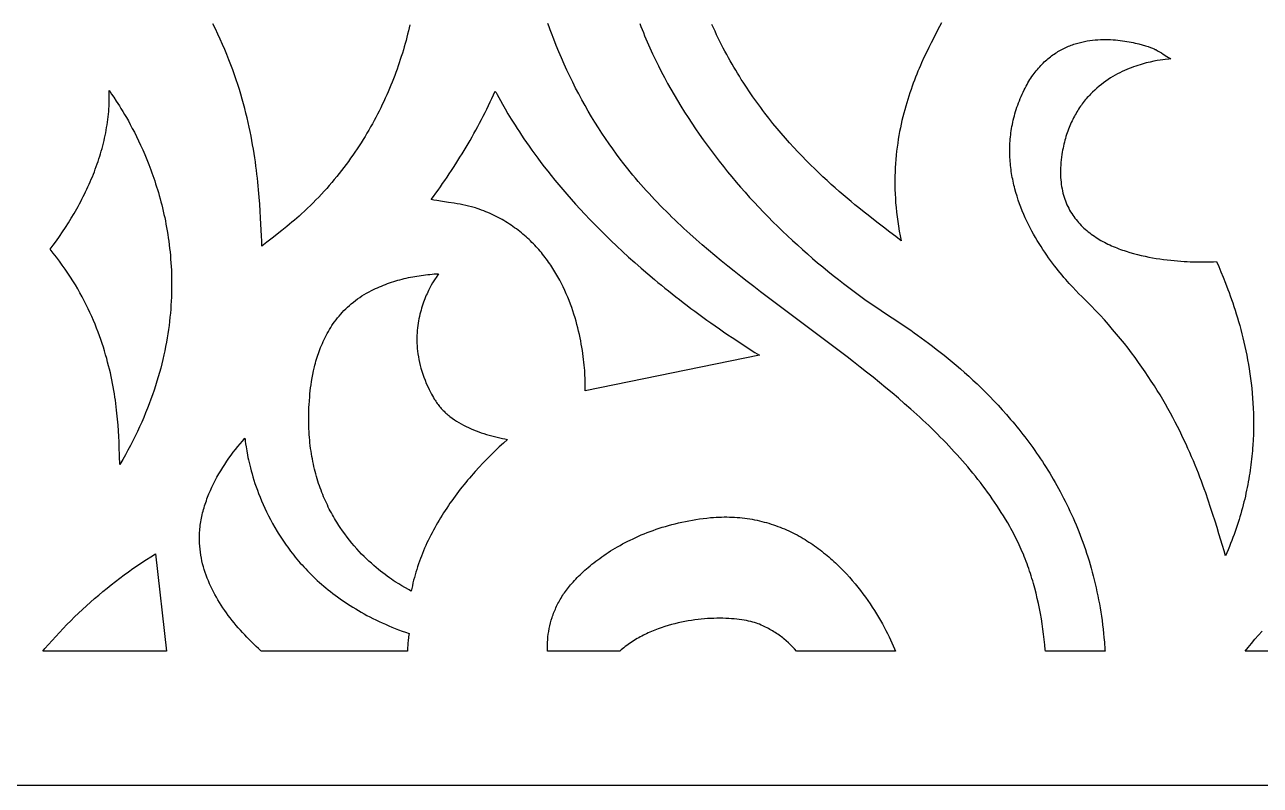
# Model space of a CAD drawing. Extents: x 1226 to 2426, y 1346 to 1566.
# Drawn here: x 1532.8 to 1717.4, y 1345.5 to 1459.1 of the extents above; entities that cross this region are included whole.
import ezdxf

# ---------------------------------------------------------------- set-up
doc = ezdxf.new("R2010")
doc.units = 0
doc.header["$MEASUREMENT"] = 0
doc.layers.add('LAYER_1', color=18, linetype='CONTINUOUS')

msp = doc.modelspace()

# ---------------------------------------------------------------- linework, layer by layer
at = {"layer": 'LAYER_1'}
for points in [[(1226.2, 1345.54), (2426.2, 1345.54), (2426.2, 1565.54), (1226.2, 1565.54)], [(1694.65, 1456.9), (1695.02, 1456.89), (1695.39, 1456.87), (1695.76, 1456.84), (1696.11, 1456.8), (1696.46, 1456.77), (1696.81, 1456.72), (1697.15, 1456.67), (1697.47, 1456.62), (1697.79, 1456.56), (1698.11, 1456.5), (1698.41, 1456.44), (1698.7, 1456.37), (1698.98, 1456.3), (1699.25, 1456.23), (1699.76, 1456.09), (1700.22, 1455.96), (1700.63, 1455.83), (1700.99, 1455.7), (1701.28, 1455.59), (1701.51, 1455.5), (1701.67, 1455.43), (1701.77, 1455.39), (1702.05, 1455.23), (1702.34, 1455.06), (1702.62, 1454.89), (1702.89, 1454.71), (1703.44, 1454.35), (1704, 1454), (1703.72, 1453.97), (1703.18, 1453.92), (1702.83, 1453.87), (1702.42, 1453.82), (1701.96, 1453.74), (1701.46, 1453.65), (1700.92, 1453.53), (1700.64, 1453.46), (1700.35, 1453.39), (1700.05, 1453.31), (1699.74, 1453.23), (1699.43, 1453.13), (1699.11, 1453.03), (1698.79, 1452.92), (1698.46, 1452.81), (1698.12, 1452.68), (1697.79, 1452.55), (1697.45, 1452.41), (1697.1, 1452.26), (1696.76, 1452.1), (1696.41, 1451.93), (1696.06, 1451.75), (1695.72, 1451.56), (1695.37, 1451.36), (1695.02, 1451.15), (1694.67, 1450.93), (1694.33, 1450.7), (1693.99, 1450.45), (1693.65, 1450.2), (1693.31, 1449.93), (1692.98, 1449.65), (1692.65, 1449.35), (1692.33, 1449.05), (1692.01, 1448.73), (1691.85, 1448.56), (1691.7, 1448.39), (1691.54, 1448.22), (1691.39, 1448.05), (1691.24, 1447.87), (1691.09, 1447.68), (1690.95, 1447.5), (1690.8, 1447.31), (1690.66, 1447.11), (1690.52, 1446.92), (1690.39, 1446.72), (1690.25, 1446.51), (1690.12, 1446.3), (1689.99, 1446.09), (1689.86, 1445.87), (1689.73, 1445.65), (1689.61, 1445.43), (1689.49, 1445.2), (1689.37, 1444.97), (1689.26, 1444.73), (1689.15, 1444.49), (1689.04, 1444.25), (1688.93, 1444), (1688.83, 1443.74), (1688.73, 1443.49), (1688.63, 1443.23), (1688.54, 1442.96), (1688.45, 1442.69), (1688.36, 1442.41), (1688.28, 1442.13), (1688.2, 1441.85), (1688.13, 1441.56), (1688.05, 1441.27), (1687.99, 1440.97), (1687.92, 1440.67), (1687.86, 1440.36), (1687.81, 1440.05), (1687.75, 1439.74), (1687.69, 1439.33), (1687.64, 1438.92), (1687.6, 1438.53), (1687.57, 1438.14), (1687.55, 1437.75), (1687.54, 1437.38), (1687.54, 1437.01), (1687.54, 1436.64), (1687.56, 1436.29), (1687.58, 1435.94), (1687.62, 1435.59), (1687.66, 1435.26), (1687.71, 1434.93), (1687.77, 1434.6), (1687.83, 1434.28), (1687.91, 1433.97), (1687.99, 1433.67), (1688.08, 1433.37), (1688.18, 1433.07), (1688.28, 1432.79), (1688.39, 1432.5), (1688.51, 1432.23), (1688.64, 1431.96), (1688.77, 1431.69), (1688.91, 1431.43), (1689.06, 1431.18), (1689.21, 1430.93), (1689.37, 1430.69), (1689.53, 1430.45), (1689.7, 1430.22), (1689.87, 1430), (1690.06, 1429.78), (1690.24, 1429.56), (1690.43, 1429.35), (1690.63, 1429.14), (1690.83, 1428.94), (1691.04, 1428.75), (1691.25, 1428.56), (1691.47, 1428.37), (1691.69, 1428.19), (1691.91, 1428.01), (1692.14, 1427.84), (1692.37, 1427.67), (1692.61, 1427.51), (1692.85, 1427.35), (1693.1, 1427.2), (1693.34, 1427.05), (1693.59, 1426.9), (1693.85, 1426.76), (1694.1, 1426.62), (1694.36, 1426.49), (1694.62, 1426.36), (1694.89, 1426.23), (1695.15, 1426.11), (1695.42, 1425.99), (1695.69, 1425.88), (1695.96, 1425.77), (1696.24, 1425.66), (1696.51, 1425.56), (1696.79, 1425.46), (1697.07, 1425.37), (1697.35, 1425.27), (1697.91, 1425.1), (1698.47, 1424.94), (1699.04, 1424.79), (1699.61, 1424.65), (1700.17, 1424.53), (1700.74, 1424.41), (1701.3, 1424.31), (1701.85, 1424.21), (1702.4, 1424.13), (1702.95, 1424.05), (1703.48, 1423.99), (1704.01, 1423.93), (1704.52, 1423.88), (1705.03, 1423.83), (1705.52, 1423.8), (1706, 1423.76), (1706.46, 1423.74), (1706.91, 1423.72), (1707.34, 1423.7), (1707.75, 1423.69), (1708.14, 1423.69), (1708.86, 1423.68), (1709.48, 1423.69), (1710, 1423.7), (1710.41, 1423.71), (1710.86, 1423.73), (1711.17, 1423.01), (1711.5, 1422.23), (1711.84, 1421.4), (1712.19, 1420.52), (1712.54, 1419.58), (1712.72, 1419.1), (1712.9, 1418.6), (1713.09, 1418.09), (1713.27, 1417.56), (1713.44, 1417.03), (1713.62, 1416.48), (1713.8, 1415.92), (1713.97, 1415.36), (1714.14, 1414.77), (1714.31, 1414.18), (1714.47, 1413.58), (1714.63, 1412.97), (1714.79, 1412.34), (1714.94, 1411.71), (1715.09, 1411.06), (1715.23, 1410.41), (1715.36, 1409.75), (1715.49, 1409.07), (1715.61, 1408.39), (1715.73, 1407.7), (1715.83, 1406.99), (1715.93, 1406.28), (1716.02, 1405.56), (1716.1, 1404.84), (1716.17, 1404.1), (1716.23, 1403.35), (1716.28, 1402.6), (1716.32, 1401.84), (1716.35, 1401.07), (1716.37, 1400.29), (1716.37, 1399.51), (1716.37, 1398.72), (1716.35, 1397.92), (1716.31, 1397.11), (1716.27, 1396.3), (1716.24, 1395.89), (1716.21, 1395.48), (1716.17, 1395.07), (1716.13, 1394.66), (1716.09, 1394.24), (1716.04, 1393.83), (1715.99, 1393.41), (1715.93, 1392.99), (1715.87, 1392.57), (1715.81, 1392.14), (1715.74, 1391.72), (1715.67, 1391.29), (1715.6, 1390.87), (1715.52, 1390.44), (1715.43, 1390.01), (1715.35, 1389.58), (1715.25, 1389.15), (1715.16, 1388.71), (1715.06, 1388.28), (1714.95, 1387.84), (1714.84, 1387.41), (1714.72, 1386.97), (1714.6, 1386.53), (1714.48, 1386.09), (1714.35, 1385.64), (1714.21, 1385.2), (1714.08, 1384.76), (1713.93, 1384.31), (1713.78, 1383.87), (1713.63, 1383.42), (1713.47, 1382.97), (1713.3, 1382.52), (1713.13, 1382.07), (1712.96, 1381.62), (1712.78, 1381.17), (1712.59, 1380.71), (1712.4, 1380.26), (1712.2, 1379.81), (1711.97, 1380.56), (1711.73, 1381.36), (1711.21, 1383.09), (1710.93, 1384.02), (1710.63, 1384.99), (1710.31, 1385.99), (1709.97, 1387.04), (1709.61, 1388.11), (1709.23, 1389.23), (1709.02, 1389.79), (1708.81, 1390.37), (1708.6, 1390.95), (1708.37, 1391.54), (1708.14, 1392.14), (1707.9, 1392.74), (1707.65, 1393.35), (1707.4, 1393.97), (1707.13, 1394.59), (1706.86, 1395.22), (1706.58, 1395.85), (1706.29, 1396.49), (1705.99, 1397.14), (1705.68, 1397.79), (1705.36, 1398.44), (1705.03, 1399.1), (1704.68, 1399.76), (1704.33, 1400.43), (1703.97, 1401.1), (1703.6, 1401.78), (1703.21, 1402.46), (1702.82, 1403.14), (1702.41, 1403.82), (1701.99, 1404.51), (1701.56, 1405.2), (1701.11, 1405.9), (1700.65, 1406.59), (1700.18, 1407.29), (1699.7, 1407.99), (1699.2, 1408.69), (1698.69, 1409.39), (1698.17, 1410.09), (1697.63, 1410.8), (1697.08, 1411.5), (1696.51, 1412.2), (1695.93, 1412.91), (1695.33, 1413.61), (1694.72, 1414.32), (1694.09, 1415.02), (1693.45, 1415.73), (1692.79, 1416.43), (1692.11, 1417.13), (1691.42, 1417.83), (1690.71, 1418.53), (1690.3, 1418.94), (1689.85, 1419.4), (1689.37, 1419.9), (1688.86, 1420.46), (1688.59, 1420.75), (1688.32, 1421.06), (1688.05, 1421.37), (1687.77, 1421.7), (1687.49, 1422.04), (1687.21, 1422.39), (1686.93, 1422.75), (1686.64, 1423.12), (1686.35, 1423.5), (1686.06, 1423.89), (1685.77, 1424.29), (1685.48, 1424.7), (1685.2, 1425.12), (1684.91, 1425.54), (1684.63, 1425.98), (1684.35, 1426.42), (1684.07, 1426.88), (1683.8, 1427.34), (1683.53, 1427.81), (1683.27, 1428.29), (1683.01, 1428.77), (1682.76, 1429.27), (1682.52, 1429.77), (1682.28, 1430.28), (1682.05, 1430.79), (1681.83, 1431.32), (1681.62, 1431.85), (1681.42, 1432.38), (1681.23, 1432.93), (1681.05, 1433.48), (1680.88, 1434.03), (1680.73, 1434.59), (1680.66, 1434.88), (1680.59, 1435.16), (1680.52, 1435.45), (1680.46, 1435.73), (1680.4, 1436.02), (1680.34, 1436.31), (1680.29, 1436.6), (1680.24, 1436.89), (1680.19, 1437.19), (1680.15, 1437.48), (1680.12, 1437.78), (1680.08, 1438.07), (1680.05, 1438.37), (1680.03, 1438.67), (1680.01, 1438.97), (1679.99, 1439.27), (1679.98, 1439.58), (1679.97, 1439.88), (1679.96, 1440.18), (1679.96, 1440.49), (1679.97, 1440.8), (1679.98, 1441.1), (1679.99, 1441.41), (1680.01, 1441.72), (1680.04, 1442.03), (1680.07, 1442.34), (1680.1, 1442.66), (1680.14, 1442.97), (1680.19, 1443.28), (1680.24, 1443.6), (1680.29, 1443.91), (1680.35, 1444.23), (1680.42, 1444.55), (1680.49, 1444.86), (1680.57, 1445.18), (1680.65, 1445.5), (1680.74, 1445.82), (1680.84, 1446.14), (1680.94, 1446.46), (1681.04, 1446.78), (1681.15, 1447.1), (1681.27, 1447.43), (1681.4, 1447.75), (1681.53, 1448.07), (1681.67, 1448.39), (1681.81, 1448.72), (1681.96, 1449.04), (1682.12, 1449.37), (1682.25, 1449.64), (1682.39, 1449.91), (1682.54, 1450.17), (1682.68, 1450.42), (1682.83, 1450.67), (1682.98, 1450.91), (1683.13, 1451.14), (1683.28, 1451.37), (1683.44, 1451.6), (1683.6, 1451.82), (1683.76, 1452.03), (1683.93, 1452.24), (1684.09, 1452.44), (1684.26, 1452.64), (1684.43, 1452.83), (1684.6, 1453.01), (1684.77, 1453.19), (1684.95, 1453.37), (1685.12, 1453.54), (1685.3, 1453.7), (1685.48, 1453.86), (1685.66, 1454.02), (1685.84, 1454.17), (1686.03, 1454.31), (1686.21, 1454.45), (1686.4, 1454.59), (1686.59, 1454.72), (1686.78, 1454.85), (1686.97, 1454.97), (1687.16, 1455.09), (1687.35, 1455.2), (1687.54, 1455.31), (1687.74, 1455.41), (1687.93, 1455.51), (1688.13, 1455.61), (1688.32, 1455.7), (1688.52, 1455.79), (1688.72, 1455.88), (1688.92, 1455.96), (1689.12, 1456.03), (1689.32, 1456.11), (1689.52, 1456.18), (1689.72, 1456.24), (1689.92, 1456.3), (1690.32, 1456.42), (1690.72, 1456.52), (1691.12, 1456.61), (1691.52, 1456.68), (1691.92, 1456.75), (1692.32, 1456.8), (1692.71, 1456.84), (1693.11, 1456.87), (1693.5, 1456.89), (1693.88, 1456.9), (1694.27, 1456.91)], [(1545.56, 1449.09), (1545.79, 1448.75), (1546.11, 1448.29), (1546.49, 1447.7), (1546.95, 1446.99), (1547.19, 1446.6), (1547.45, 1446.17), (1547.72, 1445.72), (1548, 1445.24), (1548.29, 1444.73), (1548.58, 1444.19), (1548.88, 1443.63), (1549.19, 1443.04), (1549.5, 1442.43), (1549.81, 1441.79), (1550.12, 1441.12), (1550.43, 1440.43), (1550.75, 1439.71), (1551.05, 1438.97), (1551.36, 1438.21), (1551.66, 1437.42), (1551.8, 1437.01), (1551.95, 1436.61), (1552.09, 1436.19), (1552.23, 1435.77), (1552.37, 1435.35), (1552.51, 1434.91), (1552.64, 1434.48), (1552.78, 1434.04), (1552.91, 1433.59), (1553.03, 1433.13), (1553.15, 1432.68), (1553.27, 1432.21), (1553.39, 1431.74), (1553.5, 1431.27), (1553.61, 1430.79), (1553.72, 1430.3), (1553.82, 1429.81), (1553.91, 1429.32), (1554.01, 1428.82), (1554.09, 1428.31), (1554.18, 1427.8), (1554.25, 1427.29), (1554.33, 1426.77), (1554.4, 1426.24), (1554.46, 1425.71), (1554.52, 1425.18), (1554.57, 1424.64), (1554.61, 1424.1), (1554.65, 1423.55), (1554.69, 1423), (1554.72, 1422.44), (1554.74, 1421.88), (1554.75, 1421.31), (1554.76, 1420.74), (1554.76, 1420.17), (1554.76, 1419.59), (1554.74, 1419.01), (1554.72, 1418.42), (1554.7, 1417.83), (1554.66, 1417.23), (1554.62, 1416.63), (1554.57, 1416.03), (1554.51, 1415.42), (1554.44, 1414.81), (1554.37, 1414.2), (1554.28, 1413.58), (1554.19, 1412.95), (1554.09, 1412.33), (1553.98, 1411.7), (1553.86, 1411.06), (1553.73, 1410.43), (1553.59, 1409.79), (1553.44, 1409.14), (1553.29, 1408.49), (1553.12, 1407.84), (1552.94, 1407.19), (1552.75, 1406.53), (1552.56, 1405.87), (1552.35, 1405.2), (1552.13, 1404.53), (1551.9, 1403.86), (1551.66, 1403.19), (1551.4, 1402.51), (1551.14, 1401.83), (1550.87, 1401.15), (1550.58, 1400.46), (1550.28, 1399.77), (1549.97, 1399.08), (1549.65, 1398.38), (1549.31, 1397.69), (1548.97, 1396.99), (1548.61, 1396.28), (1548.23, 1395.58), (1547.85, 1394.87), (1547.45, 1394.16), (1547.04, 1393.44), (1546.99, 1394.69), (1546.94, 1396.09), (1546.91, 1396.84), (1546.86, 1397.63), (1546.81, 1398.45), (1546.75, 1399.31), (1546.68, 1400.19), (1546.58, 1401.11), (1546.53, 1401.57), (1546.48, 1402.05), (1546.41, 1402.53), (1546.35, 1403.02), (1546.28, 1403.51), (1546.2, 1404.01), (1546.11, 1404.51), (1546.02, 1405.02), (1545.93, 1405.54), (1545.83, 1406.06), (1545.72, 1406.58), (1545.6, 1407.11), (1545.48, 1407.65), (1545.34, 1408.19), (1545.2, 1408.73), (1545.06, 1409.28), (1544.9, 1409.83), (1544.74, 1410.39), (1544.56, 1410.95), (1544.38, 1411.51), (1544.19, 1412.08), (1543.99, 1412.65), (1543.77, 1413.22), (1543.55, 1413.8), (1543.32, 1414.37), (1543.08, 1414.95), (1542.82, 1415.53), (1542.56, 1416.12), (1542.28, 1416.7), (1542, 1417.29), (1541.7, 1417.88), (1541.38, 1418.47), (1541.06, 1419.06), (1540.72, 1419.65), (1540.37, 1420.24), (1540.01, 1420.84), (1539.63, 1421.43), (1539.24, 1422.02), (1538.84, 1422.61), (1538.42, 1423.21), (1537.99, 1423.8), (1537.54, 1424.39), (1537.08, 1424.98), (1536.6, 1425.57), (1537.08, 1426.21), (1537.55, 1426.85), (1538.01, 1427.5), (1538.46, 1428.17), (1538.91, 1428.84), (1539.34, 1429.53), (1539.77, 1430.22), (1540.18, 1430.92), (1540.39, 1431.27), (1540.59, 1431.63), (1540.79, 1431.98), (1540.98, 1432.34), (1541.17, 1432.7), (1541.36, 1433.07), (1541.55, 1433.43), (1541.73, 1433.8), (1541.91, 1434.17), (1542.08, 1434.54), (1542.26, 1434.91), (1542.42, 1435.28), (1542.59, 1435.65), (1542.75, 1436.03), (1542.91, 1436.41), (1543.06, 1436.78), (1543.21, 1437.16), (1543.35, 1437.54), (1543.49, 1437.93), (1543.63, 1438.31), (1543.76, 1438.69), (1543.89, 1439.08), (1544.01, 1439.47), (1544.13, 1439.85), (1544.25, 1440.24), (1544.36, 1440.63), (1544.46, 1441.02), (1544.56, 1441.41), (1544.66, 1441.8), (1544.75, 1442.19), (1544.83, 1442.58), (1544.91, 1442.98), (1544.98, 1443.37), (1545.05, 1443.77), (1545.12, 1444.16), (1545.17, 1444.55), (1545.23, 1444.95), (1545.27, 1445.35), (1545.32, 1445.74), (1545.35, 1446.14), (1545.38, 1446.53), (1545.4, 1446.93), (1545.42, 1447.32), (1545.43, 1447.72), (1545.44, 1448.12), (1545.44, 1448.51), (1545.43, 1448.91), (1545.42, 1449.3)], [(1603.15, 1449.08), (1603.22, 1448.97), (1603.38, 1448.68), (1603.87, 1447.8), (1604.19, 1447.22), (1604.57, 1446.56), (1605, 1445.82), (1605.5, 1444.99), (1605.78, 1444.55), (1606.07, 1444.09), (1606.37, 1443.61), (1606.7, 1443.11), (1607.04, 1442.6), (1607.39, 1442.07), (1607.77, 1441.52), (1608.17, 1440.95), (1608.58, 1440.37), (1609.01, 1439.78), (1609.46, 1439.17), (1609.93, 1438.54), (1610.42, 1437.9), (1610.94, 1437.25), (1611.47, 1436.58), (1612.02, 1435.9), (1612.59, 1435.21), (1613.19, 1434.5), (1613.8, 1433.79), (1614.44, 1433.06), (1615.1, 1432.32), (1615.79, 1431.57), (1616.49, 1430.81), (1617.22, 1430.04), (1617.98, 1429.26), (1618.76, 1428.47), (1619.56, 1427.68), (1620.38, 1426.88), (1621.24, 1426.06), (1622.11, 1425.24), (1623.01, 1424.42), (1623.94, 1423.59), (1624.9, 1422.75), (1625.88, 1421.91), (1626.89, 1421.06), (1627.4, 1420.63), (1627.92, 1420.2), (1628.45, 1419.77), (1628.98, 1419.35), (1629.53, 1418.91), (1630.07, 1418.48), (1630.63, 1418.05), (1631.19, 1417.62), (1631.76, 1417.18), (1632.34, 1416.75), (1632.92, 1416.31), (1633.51, 1415.88), (1634.11, 1415.44), (1634.72, 1415.01), (1635.33, 1414.57), (1635.95, 1414.13), (1636.58, 1413.69), (1637.22, 1413.25), (1637.86, 1412.81), (1638.51, 1412.38), (1639.17, 1411.94), (1639.83, 1411.5), (1640.51, 1411.06), (1641.19, 1410.62), (1641.88, 1410.18), (1642.57, 1409.74), (1616.53, 1404.46), (1616.54, 1404.74), (1616.54, 1405.04), (1616.54, 1405.35), (1616.54, 1405.67), (1616.53, 1406.01), (1616.52, 1406.36), (1616.5, 1406.72), (1616.48, 1407.1), (1616.46, 1407.49), (1616.42, 1407.89), (1616.39, 1408.29), (1616.35, 1408.71), (1616.3, 1409.14), (1616.24, 1409.58), (1616.18, 1410.03), (1616.11, 1410.48), (1616.04, 1410.94), (1615.96, 1411.41), (1615.87, 1411.88), (1615.77, 1412.37), (1615.67, 1412.85), (1615.56, 1413.34), (1615.43, 1413.84), (1615.3, 1414.34), (1615.17, 1414.84), (1615.02, 1415.35), (1614.86, 1415.86), (1614.7, 1416.37), (1614.52, 1416.88), (1614.33, 1417.39), (1614.14, 1417.91), (1613.93, 1418.42), (1613.71, 1418.93), (1613.49, 1419.44), (1613.25, 1419.95), (1613, 1420.46), (1612.73, 1420.96), (1612.46, 1421.46), (1612.17, 1421.96), (1611.87, 1422.45), (1611.56, 1422.94), (1611.4, 1423.18), (1611.24, 1423.42), (1611.07, 1423.66), (1610.9, 1423.9), (1610.73, 1424.14), (1610.55, 1424.37), (1610.37, 1424.61), (1610.18, 1424.84), (1610, 1425.07), (1609.81, 1425.29), (1609.61, 1425.52), (1609.41, 1425.74), (1609.21, 1425.96), (1609.01, 1426.18), (1608.8, 1426.4), (1608.59, 1426.61), (1608.37, 1426.83), (1608.15, 1427.04), (1607.93, 1427.24), (1607.7, 1427.45), (1607.47, 1427.65), (1607.24, 1427.85), (1607, 1428.05), (1606.76, 1428.24), (1606.51, 1428.43), (1606.26, 1428.62), (1606, 1428.8), (1605.75, 1428.99), (1605.48, 1429.17), (1605.22, 1429.34), (1604.95, 1429.51), (1604.67, 1429.68), (1604.39, 1429.85), (1604.11, 1430.01), (1603.82, 1430.17), (1603.53, 1430.33), (1603.24, 1430.48), (1602.94, 1430.63), (1602.63, 1430.77), (1602.32, 1430.91), (1602.01, 1431.05), (1601.69, 1431.18), (1601.37, 1431.31), (1601.04, 1431.43), (1600.71, 1431.56), (1600.38, 1431.67), (1600.17, 1431.74), (1599.96, 1431.8), (1599.54, 1431.92), (1599.12, 1432.03), (1598.69, 1432.13), (1598.27, 1432.22), (1597.84, 1432.3), (1597.41, 1432.38), (1596.97, 1432.45), (1596.11, 1432.58), (1595.24, 1432.71), (1594.37, 1432.84), (1593.94, 1432.92), (1593.51, 1433), (1593.86, 1433.47), (1594.21, 1433.94), (1594.56, 1434.42), (1594.9, 1434.89), (1595.24, 1435.38), (1595.57, 1435.86), (1595.91, 1436.34), (1596.23, 1436.83), (1596.56, 1437.32), (1596.88, 1437.81), (1597.2, 1438.31), (1597.52, 1438.81), (1597.83, 1439.31), (1598.14, 1439.81), (1598.44, 1440.31), (1598.75, 1440.82), (1599.04, 1441.32), (1599.34, 1441.83), (1599.63, 1442.35), (1599.92, 1442.86), (1600.2, 1443.38), (1600.49, 1443.89), (1600.76, 1444.41), (1601.04, 1444.93), (1601.31, 1445.46), (1601.57, 1445.98), (1601.84, 1446.51), (1602.1, 1447.04), (1602.35, 1447.57), (1602.6, 1448.1), (1602.85, 1448.63), (1603.1, 1449.17)], [(1594.5, 1421.74), (1594.26, 1421.38), (1594.1, 1421.15), (1593.93, 1420.87), (1593.74, 1420.56), (1593.54, 1420.2), (1593.33, 1419.82), (1593.12, 1419.4), (1593.01, 1419.17), (1592.91, 1418.94), (1592.8, 1418.7), (1592.69, 1418.45), (1592.59, 1418.19), (1592.48, 1417.93), (1592.38, 1417.66), (1592.29, 1417.38), (1592.19, 1417.09), (1592.1, 1416.79), (1592.01, 1416.49), (1591.93, 1416.18), (1591.85, 1415.86), (1591.77, 1415.54), (1591.7, 1415.21), (1591.64, 1414.87), (1591.58, 1414.53), (1591.53, 1414.18), (1591.49, 1413.82), (1591.46, 1413.46), (1591.43, 1413.09), (1591.41, 1412.72), (1591.4, 1412.34), (1591.4, 1411.95), (1591.41, 1411.56), (1591.43, 1411.16), (1591.46, 1410.76), (1591.5, 1410.35), (1591.56, 1409.94), (1591.62, 1409.52), (1591.7, 1409.1), (1591.79, 1408.67), (1591.89, 1408.23), (1592, 1407.8), (1592.13, 1407.36), (1592.28, 1406.91), (1592.44, 1406.46), (1592.61, 1406.01), (1592.8, 1405.55), (1593.01, 1405.09), (1593.23, 1404.62), (1593.47, 1404.15), (1593.6, 1403.92), (1593.73, 1403.68), (1593.86, 1403.45), (1594, 1403.21), (1594.1, 1403.04), (1594.21, 1402.88), (1594.32, 1402.71), (1594.43, 1402.56), (1594.55, 1402.4), (1594.67, 1402.25), (1594.79, 1402.09), (1594.92, 1401.95), (1595.04, 1401.8), (1595.18, 1401.66), (1595.31, 1401.52), (1595.45, 1401.38), (1595.59, 1401.24), (1595.74, 1401.11), (1595.88, 1400.98), (1596.03, 1400.85), (1596.19, 1400.73), (1596.34, 1400.6), (1596.66, 1400.36), (1596.99, 1400.13), (1597.32, 1399.91), (1597.66, 1399.7), (1598.01, 1399.5), (1598.37, 1399.3), (1598.74, 1399.12), (1599.11, 1398.94), (1599.48, 1398.77), (1599.86, 1398.61), (1600.24, 1398.46), (1600.63, 1398.31), (1601.02, 1398.18), (1601.41, 1398.05), (1601.8, 1397.92), (1602.2, 1397.81), (1602.59, 1397.7), (1602.99, 1397.6), (1603.38, 1397.5), (1603.78, 1397.41), (1604.17, 1397.33), (1604.55, 1397.25), (1604.94, 1397.18), (1604.32, 1396.62), (1603.7, 1396.05), (1603.08, 1395.47), (1602.47, 1394.87), (1601.87, 1394.27), (1601.27, 1393.65), (1600.68, 1393.02), (1600.1, 1392.39), (1599.82, 1392.06), (1599.53, 1391.74), (1599.25, 1391.41), (1598.97, 1391.08), (1598.7, 1390.75), (1598.42, 1390.41), (1598.15, 1390.08), (1597.88, 1389.74), (1597.62, 1389.39), (1597.36, 1389.05), (1597.1, 1388.7), (1596.84, 1388.36), (1596.59, 1388), (1596.34, 1387.65), (1596.1, 1387.3), (1595.86, 1386.94), (1595.62, 1386.58), (1595.38, 1386.22), (1595.15, 1385.85), (1594.93, 1385.49), (1594.71, 1385.12), (1594.49, 1384.75), (1594.27, 1384.38), (1594.06, 1384), (1593.86, 1383.63), (1593.66, 1383.25), (1593.46, 1382.87), (1593.27, 1382.49), (1593.08, 1382.11), (1592.9, 1381.72), (1592.73, 1381.34), (1592.55, 1380.95), (1592.39, 1380.56), (1592.23, 1380.17), (1592.07, 1379.77), (1591.92, 1379.38), (1591.77, 1378.98), (1591.63, 1378.58), (1591.5, 1378.18), (1591.37, 1377.78), (1591.25, 1377.38), (1591.13, 1376.98), (1591.02, 1376.57), (1590.91, 1376.16), (1590.81, 1375.75), (1590.72, 1375.34), (1590.63, 1374.93), (1590.55, 1374.52), (1590.43, 1374.59), (1590.22, 1374.71), (1589.58, 1375.06), (1589.16, 1375.31), (1588.68, 1375.6), (1588.15, 1375.93), (1587.87, 1376.12), (1587.58, 1376.32), (1587.28, 1376.53), (1586.97, 1376.75), (1586.65, 1376.99), (1586.32, 1377.24), (1585.98, 1377.5), (1585.64, 1377.78), (1585.29, 1378.06), (1584.94, 1378.36), (1584.59, 1378.68), (1584.23, 1379.01), (1583.86, 1379.35), (1583.5, 1379.71), (1583.14, 1380.07), (1582.77, 1380.46), (1582.4, 1380.86), (1582.04, 1381.27), (1581.68, 1381.7), (1581.32, 1382.14), (1580.96, 1382.59), (1580.61, 1383.07), (1580.26, 1383.55), (1579.92, 1384.05), (1579.75, 1384.31), (1579.58, 1384.57), (1579.42, 1384.83), (1579.25, 1385.1), (1579.09, 1385.37), (1578.93, 1385.65), (1578.77, 1385.93), (1578.62, 1386.21), (1578.46, 1386.5), (1578.31, 1386.79), (1578.16, 1387.09), (1578.02, 1387.39), (1577.87, 1387.69), (1577.73, 1388), (1577.59, 1388.31), (1577.46, 1388.63), (1577.33, 1388.95), (1577.2, 1389.28), (1577.07, 1389.6), (1576.95, 1389.94), (1576.83, 1390.27), (1576.72, 1390.61), (1576.61, 1390.96), (1576.5, 1391.31), (1576.39, 1391.66), (1576.29, 1392.02), (1576.2, 1392.38), (1576.1, 1392.75), (1576.01, 1393.12), (1575.93, 1393.5), (1575.85, 1393.88), (1575.78, 1394.26), (1575.7, 1394.65), (1575.64, 1395.04), (1575.58, 1395.44), (1575.52, 1395.84), (1575.47, 1396.25), (1575.42, 1396.66), (1575.38, 1397.07), (1575.34, 1397.49), (1575.31, 1397.92), (1575.28, 1398.35), (1575.26, 1398.78), (1575.25, 1399.22), (1575.24, 1399.66), (1575.23, 1400.11), (1575.23, 1400.56), (1575.24, 1401.01), (1575.25, 1401.47), (1575.27, 1401.94), (1575.3, 1402.41), (1575.33, 1402.89), (1575.39, 1403.6), (1575.42, 1404), (1575.47, 1404.43), (1575.52, 1404.88), (1575.58, 1405.35), (1575.66, 1405.85), (1575.74, 1406.36), (1575.84, 1406.89), (1575.96, 1407.44), (1576.09, 1408), (1576.16, 1408.28), (1576.23, 1408.57), (1576.31, 1408.86), (1576.4, 1409.15), (1576.49, 1409.44), (1576.58, 1409.74), (1576.68, 1410.03), (1576.79, 1410.33), (1576.9, 1410.63), (1577.01, 1410.93), (1577.14, 1411.23), (1577.27, 1411.52), (1577.4, 1411.82), (1577.54, 1412.12), (1577.69, 1412.42), (1577.84, 1412.72), (1578, 1413.02), (1578.17, 1413.31), (1578.34, 1413.61), (1578.52, 1413.9), (1578.71, 1414.19), (1578.91, 1414.48), (1579.11, 1414.76), (1579.32, 1415.05), (1579.54, 1415.33), (1579.77, 1415.6), (1580.01, 1415.88), (1580.25, 1416.15), (1580.5, 1416.41), (1580.76, 1416.68), (1581.03, 1416.93), (1581.31, 1417.19), (1581.6, 1417.44), (1581.9, 1417.68), (1582.21, 1417.92), (1582.52, 1418.15), (1582.85, 1418.38), (1583.19, 1418.6), (1583.53, 1418.81), (1583.89, 1419.02), (1584.26, 1419.23), (1584.63, 1419.42), (1584.92, 1419.56), (1585.21, 1419.7), (1585.51, 1419.83), (1585.8, 1419.96), (1586.1, 1420.09), (1586.4, 1420.21), (1586.71, 1420.32), (1587.01, 1420.44), (1587.31, 1420.55), (1587.62, 1420.65), (1587.93, 1420.75), (1588.24, 1420.85), (1588.55, 1420.94), (1588.87, 1421.03), (1589.18, 1421.11), (1589.5, 1421.19), (1589.81, 1421.26), (1590.13, 1421.34), (1590.45, 1421.4), (1590.77, 1421.47), (1591.09, 1421.53), (1591.41, 1421.58), (1591.73, 1421.63), (1592.05, 1421.68), (1592.37, 1421.73), (1592.69, 1421.77), (1593.01, 1421.8), (1593.34, 1421.83), (1593.66, 1421.86), (1593.98, 1421.89), (1594.3, 1421.91), (1594.62, 1421.92)], [(1565.72, 1397.17), (1565.75, 1396.9), (1565.81, 1396.52), (1565.88, 1396.05), (1565.97, 1395.49), (1566.09, 1394.85), (1566.16, 1394.5), (1566.24, 1394.14), (1566.33, 1393.75), (1566.42, 1393.35), (1566.53, 1392.93), (1566.64, 1392.5), (1566.77, 1392.05), (1566.9, 1391.59), (1567.05, 1391.11), (1567.2, 1390.62), (1567.37, 1390.12), (1567.56, 1389.61), (1567.75, 1389.09), (1567.96, 1388.56), (1568.18, 1388.02), (1568.42, 1387.47), (1568.67, 1386.91), (1568.94, 1386.35), (1569.22, 1385.78), (1569.52, 1385.2), (1569.83, 1384.62), (1570.16, 1384.04), (1570.51, 1383.45), (1570.69, 1383.16), (1570.88, 1382.86), (1571.07, 1382.57), (1571.26, 1382.27), (1571.46, 1381.98), (1571.67, 1381.68), (1571.87, 1381.38), (1572.09, 1381.09), (1572.31, 1380.79), (1572.53, 1380.49), (1572.76, 1380.2), (1572.99, 1379.9), (1573.23, 1379.6), (1573.48, 1379.31), (1573.73, 1379.02), (1573.98, 1378.72), (1574.24, 1378.43), (1574.51, 1378.14), (1574.78, 1377.85), (1575.06, 1377.56), (1575.34, 1377.27), (1575.63, 1376.98), (1575.92, 1376.69), (1576.22, 1376.41), (1576.52, 1376.12), (1576.83, 1375.84), (1577.15, 1375.56), (1577.48, 1375.28), (1577.8, 1375.01), (1578.14, 1374.73), (1578.48, 1374.46), (1578.83, 1374.19), (1579.18, 1373.92), (1579.54, 1373.66), (1579.91, 1373.39), (1580.28, 1373.13), (1580.66, 1372.87), (1581.05, 1372.62), (1581.44, 1372.36), (1581.84, 1372.11), (1582.25, 1371.87), (1582.66, 1371.62), (1583.08, 1371.38), (1583.51, 1371.14), (1583.94, 1370.91), (1584.38, 1370.68), (1584.83, 1370.45), (1585.28, 1370.23), (1585.75, 1370.01), (1586.22, 1369.79), (1586.69, 1369.58), (1587.18, 1369.37), (1587.67, 1369.16), (1588.17, 1368.96), (1588.67, 1368.76), (1589.19, 1368.57), (1589.71, 1368.38), (1590.24, 1368.2), (1590.23, 1368.12), (1590.21, 1368), (1590.15, 1367.63), (1590.08, 1367.11), (1590.05, 1366.8), (1590.02, 1366.45), (1589.99, 1366.06), (1589.97, 1365.64), (1589.97, 1365.54), (1568.16, 1365.54), (1568.08, 1365.61), (1567.72, 1365.94), (1567.37, 1366.28), (1567.02, 1366.61), (1566.68, 1366.95), (1566.34, 1367.3), (1566, 1367.64), (1565.67, 1367.99), (1565.34, 1368.34), (1565.02, 1368.7), (1564.71, 1369.06), (1564.4, 1369.42), (1564.1, 1369.79), (1563.8, 1370.16), (1563.51, 1370.53), (1563.22, 1370.9), (1562.95, 1371.28), (1562.68, 1371.66), (1562.41, 1372.05), (1562.16, 1372.43), (1561.91, 1372.82), (1561.67, 1373.22), (1561.44, 1373.61), (1561.22, 1374.01), (1561, 1374.42), (1560.8, 1374.82), (1560.6, 1375.23), (1560.42, 1375.64), (1560.24, 1376.05), (1560.07, 1376.47), (1559.92, 1376.89), (1559.77, 1377.31), (1559.63, 1377.74), (1559.51, 1378.17), (1559.39, 1378.6), (1559.29, 1379.03), (1559.2, 1379.47), (1559.12, 1379.91), (1559.05, 1380.35), (1559, 1380.8), (1558.95, 1381.25), (1558.92, 1381.7), (1558.91, 1381.96), (1558.91, 1382.23), (1558.9, 1382.5), (1558.91, 1382.76), (1558.92, 1383.03), (1558.93, 1383.29), (1558.95, 1383.56), (1558.97, 1383.83), (1559, 1384.09), (1559.03, 1384.36), (1559.07, 1384.62), (1559.11, 1384.89), (1559.16, 1385.15), (1559.21, 1385.42), (1559.26, 1385.68), (1559.32, 1385.94), (1559.39, 1386.21), (1559.45, 1386.47), (1559.52, 1386.73), (1559.6, 1386.99), (1559.68, 1387.25), (1559.76, 1387.51), (1559.85, 1387.77), (1559.94, 1388.03), (1560.03, 1388.29), (1560.13, 1388.54), (1560.23, 1388.8), (1560.33, 1389.06), (1560.55, 1389.56), (1560.78, 1390.07), (1561.02, 1390.57), (1561.27, 1391.06), (1561.53, 1391.55), (1561.81, 1392.04), (1562.09, 1392.51), (1562.39, 1392.99), (1562.69, 1393.46), (1563, 1393.92), (1563.31, 1394.37), (1563.64, 1394.82), (1563.97, 1395.26), (1564.3, 1395.69), (1564.64, 1396.12), (1564.99, 1396.54), (1565.34, 1396.94), (1565.69, 1397.35)], [(1638.09, 1385.59), (1638.48, 1385.58), (1638.86, 1385.56), (1639.25, 1385.53), (1639.63, 1385.5), (1640.01, 1385.46), (1640.38, 1385.42), (1640.75, 1385.37), (1641.12, 1385.31), (1641.49, 1385.25), (1641.85, 1385.18), (1642.21, 1385.11), (1642.57, 1385.03), (1642.92, 1384.94), (1643.27, 1384.85), (1643.62, 1384.76), (1643.96, 1384.66), (1644.31, 1384.55), (1644.65, 1384.44), (1644.98, 1384.32), (1645.32, 1384.2), (1645.65, 1384.07), (1645.97, 1383.94), (1646.3, 1383.81), (1646.62, 1383.67), (1646.94, 1383.52), (1647.25, 1383.38), (1647.56, 1383.22), (1647.87, 1383.07), (1648.18, 1382.91), (1648.48, 1382.74), (1648.78, 1382.57), (1649.08, 1382.4), (1649.38, 1382.22), (1649.67, 1382.04), (1649.96, 1381.86), (1650.24, 1381.67), (1650.52, 1381.48), (1650.8, 1381.29), (1651.08, 1381.09), (1651.36, 1380.89), (1651.63, 1380.69), (1651.89, 1380.48), (1652.16, 1380.27), (1652.42, 1380.06), (1652.68, 1379.85), (1652.94, 1379.63), (1653.19, 1379.41), (1653.44, 1379.19), (1653.69, 1378.97), (1653.93, 1378.74), (1654.18, 1378.51), (1654.41, 1378.28), (1654.65, 1378.05), (1655.11, 1377.58), (1655.56, 1377.1), (1656, 1376.62), (1656.43, 1376.13), (1656.85, 1375.64), (1657.25, 1375.14), (1657.64, 1374.64), (1658.03, 1374.14), (1658.4, 1373.64), (1658.75, 1373.13), (1659.1, 1372.63), (1659.43, 1372.12), (1659.76, 1371.62), (1660.07, 1371.12), (1660.37, 1370.62), (1660.66, 1370.12), (1660.93, 1369.63), (1661.2, 1369.14), (1661.45, 1368.66), (1661.7, 1368.19), (1661.93, 1367.72), (1662.15, 1367.25), (1662.35, 1366.8), (1662.55, 1366.36), (1662.74, 1365.92), (1662.89, 1365.54), (1648.13, 1365.54), (1648.1, 1365.58), (1647.82, 1365.9), (1647.52, 1366.21), (1647.22, 1366.52), (1646.9, 1366.82), (1646.57, 1367.11), (1646.23, 1367.4), (1646.06, 1367.54), (1645.88, 1367.68), (1645.7, 1367.81), (1645.51, 1367.94), (1645.33, 1368.08), (1645.13, 1368.21), (1644.94, 1368.33), (1644.74, 1368.46), (1644.54, 1368.58), (1644.34, 1368.7), (1644.13, 1368.82), (1643.92, 1368.93), (1643.71, 1369.04), (1643.49, 1369.15), (1643.27, 1369.26), (1643.05, 1369.37), (1642.82, 1369.47), (1642.59, 1369.57), (1642.36, 1369.66), (1642.11, 1369.75), (1641.84, 1369.83), (1641.56, 1369.91), (1641.26, 1369.99), (1640.95, 1370.06), (1640.62, 1370.13), (1640.28, 1370.19), (1639.93, 1370.24), (1639.56, 1370.3), (1639.18, 1370.34), (1638.79, 1370.38), (1638.38, 1370.41), (1637.97, 1370.44), (1637.55, 1370.46), (1637.11, 1370.47), (1636.67, 1370.48), (1636.22, 1370.47), (1635.77, 1370.46), (1635.3, 1370.45), (1634.83, 1370.42), (1634.36, 1370.39), (1633.87, 1370.34), (1633.39, 1370.29), (1632.9, 1370.23), (1632.41, 1370.16), (1631.91, 1370.08), (1631.41, 1369.99), (1630.91, 1369.89), (1630.41, 1369.78), (1629.91, 1369.66), (1629.41, 1369.53), (1628.91, 1369.38), (1628.41, 1369.23), (1627.91, 1369.06), (1627.42, 1368.88), (1626.92, 1368.7), (1626.44, 1368.49), (1625.95, 1368.28), (1625.71, 1368.17), (1625.47, 1368.05), (1625.24, 1367.93), (1625, 1367.81), (1624.77, 1367.69), (1624.53, 1367.56), (1624.3, 1367.43), (1624.07, 1367.29), (1623.85, 1367.15), (1623.62, 1367.01), (1623.4, 1366.87), (1623.18, 1366.72), (1622.96, 1366.56), (1622.74, 1366.41), (1622.52, 1366.25), (1622.31, 1366.08), (1622.1, 1365.92), (1621.89, 1365.75), (1621.69, 1365.57), (1621.65, 1365.54), (1610.9, 1365.54), (1610.9, 1365.67), (1610.89, 1366.07), (1610.9, 1366.48), (1610.91, 1366.88), (1610.94, 1367.29), (1610.97, 1367.7), (1611.02, 1368.11), (1611.09, 1368.52), (1611.16, 1368.94), (1611.25, 1369.35), (1611.35, 1369.77), (1611.47, 1370.18), (1611.6, 1370.6), (1611.67, 1370.8), (1611.74, 1371.01), (1611.82, 1371.22), (1611.9, 1371.43), (1611.99, 1371.64), (1612.08, 1371.84), (1612.17, 1372.05), (1612.27, 1372.26), (1612.37, 1372.47), (1612.47, 1372.67), (1612.58, 1372.88), (1612.7, 1373.09), (1612.81, 1373.29), (1612.94, 1373.5), (1613.06, 1373.71), (1613.19, 1373.91), (1613.31, 1374.1), (1613.44, 1374.28), (1613.58, 1374.47), (1613.72, 1374.67), (1613.87, 1374.86), (1614.03, 1375.06), (1614.19, 1375.27), (1614.36, 1375.47), (1614.54, 1375.68), (1614.73, 1375.89), (1614.93, 1376.1), (1615.13, 1376.32), (1615.34, 1376.54), (1615.55, 1376.75), (1615.78, 1376.97), (1616.01, 1377.19), (1616.25, 1377.42), (1616.49, 1377.64), (1616.74, 1377.86), (1617, 1378.08), (1617.27, 1378.31), (1617.54, 1378.53), (1617.82, 1378.76), (1618.11, 1378.98), (1618.41, 1379.2), (1618.71, 1379.42), (1619.02, 1379.65), (1619.34, 1379.87), (1619.66, 1380.08), (1619.99, 1380.3), (1620.33, 1380.52), (1620.67, 1380.73), (1621.02, 1380.94), (1621.38, 1381.15), (1621.75, 1381.36), (1622.12, 1381.57), (1622.5, 1381.77), (1622.89, 1381.97), (1623.28, 1382.16), (1623.68, 1382.36), (1624.09, 1382.55), (1624.5, 1382.73), (1624.92, 1382.91), (1625.35, 1383.09), (1625.78, 1383.26), (1626.22, 1383.43), (1626.67, 1383.6), (1627.12, 1383.76), (1627.58, 1383.91), (1628.05, 1384.06), (1628.52, 1384.2), (1629, 1384.34), (1629.49, 1384.48), (1629.98, 1384.6), (1630.48, 1384.72), (1630.99, 1384.84), (1631.5, 1384.94), (1632.02, 1385.04), (1632.55, 1385.14), (1633.08, 1385.22), (1633.62, 1385.3), (1634.16, 1385.37), (1634.72, 1385.44), (1635.27, 1385.5), (1635.69, 1385.53), (1636.09, 1385.56), (1636.5, 1385.58), (1636.9, 1385.59), (1637.3, 1385.6), (1637.69, 1385.6)], [(1553.99, 1365.54), (1535.49, 1365.54), (1535.83, 1365.94), (1536.36, 1366.55), (1536.89, 1367.16), (1537.44, 1367.76), (1537.99, 1368.35), (1538.54, 1368.94), (1539.11, 1369.53), (1539.68, 1370.1), (1540.26, 1370.67), (1540.84, 1371.23), (1541.43, 1371.79), (1542.03, 1372.34), (1542.63, 1372.88), (1543.24, 1373.42), (1543.86, 1373.94), (1544.48, 1374.46), (1545.11, 1374.98), (1545.74, 1375.48), (1546.38, 1375.98), (1547.02, 1376.47), (1547.67, 1376.95), (1548.32, 1377.43), (1548.98, 1377.89), (1549.65, 1378.35), (1550.32, 1378.8), (1550.99, 1379.24), (1551.67, 1379.67), (1552.35, 1380.1)]]:
    msp.add_lwpolyline(points, close=True, dxfattribs=at)
for points in [[(1590.34, 1459.11), (1590.23, 1458.64), (1590.12, 1458.18), (1590.01, 1457.71), (1589.89, 1457.23), (1589.77, 1456.76), (1589.64, 1456.29), (1589.5, 1455.81), (1589.37, 1455.34), (1589.22, 1454.86), (1589.07, 1454.38), (1588.92, 1453.91), (1588.76, 1453.43), (1588.6, 1452.95), (1588.43, 1452.47), (1588.25, 1451.99), (1588.08, 1451.51), (1587.89, 1451.03), (1587.7, 1450.55), (1587.51, 1450.06), (1587.31, 1449.58), (1587.1, 1449.1), (1586.89, 1448.62), (1586.67, 1448.14), (1586.45, 1447.66), (1586.22, 1447.18), (1585.99, 1446.7), (1585.75, 1446.22), (1585.51, 1445.74), (1585.26, 1445.27), (1585.01, 1444.79), (1584.75, 1444.31), (1584.48, 1443.84), (1584.21, 1443.37), (1583.93, 1442.89), (1583.65, 1442.42), (1583.36, 1441.95), (1583.06, 1441.48), (1582.76, 1441.01), (1582.46, 1440.55), (1582.14, 1440.09), (1581.83, 1439.62), (1581.5, 1439.16), (1581.17, 1438.7), (1580.83, 1438.25), (1580.49, 1437.79), (1580.14, 1437.34), (1579.79, 1436.89), (1579.43, 1436.44), (1579.06, 1436), (1578.69, 1435.55), (1578.31, 1435.11), (1577.92, 1434.67), (1577.53, 1434.24), (1577.13, 1433.81), (1576.73, 1433.38), (1576.32, 1432.95), (1575.9, 1432.53), (1575.48, 1432.11), (1575.05, 1431.69), (1574.61, 1431.28), (1574.17, 1430.86), (1573.81, 1430.54), (1573.45, 1430.23), (1573.09, 1429.92), (1572.73, 1429.61), (1572.36, 1429.3), (1571.99, 1429), (1571.24, 1428.4), (1569.75, 1427.21), (1569, 1426.62), (1568.25, 1426.02), (1568.21, 1426.78), (1568.17, 1427.58), (1568.09, 1429.34), (1568.04, 1430.28), (1567.98, 1431.27), (1567.91, 1432.29), (1567.84, 1433.36), (1567.74, 1434.46), (1567.69, 1435.03), (1567.63, 1435.6), (1567.57, 1436.19), (1567.5, 1436.78), (1567.43, 1437.38), (1567.35, 1437.99), (1567.27, 1438.61), (1567.18, 1439.23), (1567.08, 1439.87), (1566.97, 1440.51), (1566.86, 1441.15), (1566.74, 1441.81), (1566.62, 1442.47), (1566.48, 1443.14), (1566.34, 1443.82), (1566.19, 1444.5), (1566.03, 1445.19), (1565.86, 1445.88), (1565.68, 1446.58), (1565.5, 1447.29), (1565.3, 1448), (1565.09, 1448.72), (1564.87, 1449.44), (1564.64, 1450.17), (1564.4, 1450.9), (1564.15, 1451.64), (1563.88, 1452.38), (1563.61, 1453.13), (1563.32, 1453.88), (1563.02, 1454.64), (1562.7, 1455.4), (1562.37, 1456.16), (1562.03, 1456.93), (1561.68, 1457.69), (1561.31, 1458.47), (1560.93, 1459.24)], [(1624.69, 1459.29), (1624.87, 1458.83), (1625.05, 1458.38), (1625.23, 1457.92), (1625.42, 1457.47), (1625.61, 1457.01), (1625.8, 1456.56), (1626.2, 1455.66), (1626.61, 1454.76), (1627.03, 1453.87), (1627.47, 1452.99), (1627.91, 1452.1), (1628.37, 1451.23), (1628.84, 1450.35), (1629.32, 1449.49), (1629.82, 1448.63), (1630.32, 1447.77), (1630.84, 1446.92), (1631.36, 1446.07), (1631.9, 1445.23), (1632.45, 1444.4), (1633.01, 1443.57), (1633.57, 1442.74), (1634.15, 1441.92), (1634.74, 1441.11), (1635.34, 1440.31), (1635.94, 1439.51), (1636.56, 1438.71), (1637.18, 1437.92), (1637.81, 1437.14), (1638.46, 1436.37), (1639.11, 1435.6), (1639.76, 1434.84), (1640.43, 1434.08), (1641.1, 1433.33), (1641.79, 1432.59), (1642.47, 1431.85), (1643.17, 1431.12), (1643.87, 1430.4), (1644.58, 1429.69), (1645.3, 1428.98), (1646.02, 1428.28), (1646.75, 1427.58), (1647.49, 1426.9), (1648.23, 1426.22), (1648.98, 1425.54), (1649.73, 1424.88), (1650.49, 1424.22), (1651.25, 1423.57), (1652.02, 1422.93), (1652.8, 1422.3), (1653.57, 1421.67), (1654.36, 1421.06), (1655.14, 1420.45), (1655.93, 1419.85), (1656.73, 1419.25), (1657.53, 1418.67), (1658.33, 1418.09), (1659.13, 1417.52), (1659.94, 1416.96), (1660.75, 1416.41), (1661.56, 1415.87), (1662.38, 1415.33), (1663.24, 1414.77), (1664.17, 1414.15), (1665.16, 1413.48), (1665.67, 1413.12), (1666.2, 1412.75), (1666.73, 1412.36), (1667.28, 1411.97), (1667.84, 1411.55), (1668.4, 1411.13), (1668.98, 1410.68), (1669.57, 1410.23), (1670.16, 1409.76), (1670.76, 1409.27), (1671.36, 1408.77), (1671.97, 1408.26), (1672.59, 1407.73), (1673.2, 1407.19), (1673.83, 1406.63), (1674.45, 1406.05), (1675.08, 1405.46), (1675.71, 1404.86), (1676.34, 1404.24), (1676.97, 1403.6), (1677.59, 1402.95), (1678.22, 1402.28), (1678.85, 1401.6), (1679.47, 1400.9), (1680.09, 1400.18), (1680.4, 1399.82), (1680.7, 1399.45), (1681.01, 1399.08), (1681.31, 1398.7), (1681.62, 1398.32), (1681.92, 1397.94), (1682.22, 1397.55), (1682.51, 1397.16), (1682.81, 1396.76), (1683.11, 1396.36), (1683.4, 1395.96), (1683.69, 1395.55), (1683.98, 1395.14), (1684.27, 1394.72), (1684.55, 1394.3), (1684.83, 1393.87), (1685.11, 1393.44), (1685.39, 1393.01), (1685.66, 1392.57), (1685.94, 1392.12), (1686.2, 1391.68), (1686.47, 1391.23), (1686.73, 1390.77), (1687, 1390.31), (1687.25, 1389.85), (1687.51, 1389.38), (1687.76, 1388.9), (1688.01, 1388.43), (1688.25, 1387.94), (1688.49, 1387.46), (1688.73, 1386.97), (1688.96, 1386.47), (1689.19, 1385.97), (1689.42, 1385.47), (1689.64, 1384.96), (1689.86, 1384.45), (1690.07, 1383.93), (1690.28, 1383.41), (1690.49, 1382.88), (1690.69, 1382.35), (1690.88, 1381.82), (1691.08, 1381.28), (1691.26, 1380.73), (1691.45, 1380.18), (1691.62, 1379.63), (1691.8, 1379.07), (1691.96, 1378.51), (1692.13, 1377.94), (1692.28, 1377.37), (1692.44, 1376.79), (1692.58, 1376.21), (1692.73, 1375.62), (1692.86, 1375.03), (1692.99, 1374.44), (1693.12, 1373.84), (1693.24, 1373.23), (1693.35, 1372.62), (1693.46, 1372.01), (1693.56, 1371.39), (1693.66, 1370.77), (1693.75, 1370.14), (1693.83, 1369.5), (1693.91, 1368.87), (1693.98, 1368.22), (1694.04, 1367.58), (1694.1, 1366.92), (1694.13, 1366.54), (1694.15, 1366.16), (1694.18, 1365.78), (1694.19, 1365.54), (1685.28, 1365.54), (1685.27, 1365.74), (1685.19, 1366.53), (1685.11, 1367.31), (1685.02, 1368.09), (1684.92, 1368.87), (1684.81, 1369.64), (1684.68, 1370.41), (1684.55, 1371.18), (1684.4, 1371.94), (1684.25, 1372.7), (1684.08, 1373.45), (1683.9, 1374.2), (1683.7, 1374.95), (1683.5, 1375.69), (1683.39, 1376.06), (1683.28, 1376.43), (1683.17, 1376.8), (1683.05, 1377.16), (1682.93, 1377.53), (1682.8, 1377.89), (1682.68, 1378.25), (1682.55, 1378.61), (1682.41, 1378.97), (1682.27, 1379.33), (1682.13, 1379.69), (1681.99, 1380.04), (1681.84, 1380.4), (1681.69, 1380.75), (1681.53, 1381.1), (1681.37, 1381.45), (1681.21, 1381.8), (1681.04, 1382.14), (1680.87, 1382.49), (1680.69, 1382.83), (1680.51, 1383.18), (1680.33, 1383.52), (1680.14, 1383.86), (1679.95, 1384.19), (1679.65, 1384.72), (1679.34, 1385.25), (1679.02, 1385.77), (1678.7, 1386.28), (1678.37, 1386.79), (1678.03, 1387.3), (1677.7, 1387.8), (1677.35, 1388.3), (1677.01, 1388.8), (1676.65, 1389.29), (1676.3, 1389.78), (1675.94, 1390.26), (1675.57, 1390.74), (1675.2, 1391.22), (1674.83, 1391.69), (1674.45, 1392.16), (1674.06, 1392.62), (1673.68, 1393.09), (1673.28, 1393.55), (1672.89, 1394), (1672.49, 1394.45), (1672.09, 1394.9), (1671.68, 1395.35), (1671.27, 1395.79), (1670.85, 1396.23), (1670.44, 1396.67), (1670.01, 1397.1), (1669.59, 1397.54), (1669.16, 1397.96), (1668.73, 1398.39), (1668.3, 1398.81), (1667.86, 1399.24), (1667.42, 1399.65), (1666.98, 1400.07), (1666.53, 1400.49), (1666.08, 1400.9), (1665.17, 1401.71), (1664.26, 1402.52), (1663.33, 1403.32), (1662.4, 1404.12), (1661.45, 1404.9), (1660.5, 1405.68), (1659.54, 1406.46), (1658.58, 1407.23), (1657.6, 1407.99), (1656.63, 1408.75), (1655.65, 1409.51), (1654.66, 1410.26), (1653.67, 1411.01), (1652.68, 1411.76), (1650.68, 1413.26), (1648.69, 1414.75), (1646.69, 1416.24), (1644.7, 1417.73), (1643.7, 1418.49), (1642.71, 1419.24), (1641.73, 1420), (1640.74, 1420.76), (1639.77, 1421.53), (1638.79, 1422.3), (1637.83, 1423.07), (1636.87, 1423.86), (1635.91, 1424.64), (1634.97, 1425.44), (1634.03, 1426.24), (1633.1, 1427.05), (1632.19, 1427.87), (1631.73, 1428.29), (1631.28, 1428.7), (1630.83, 1429.12), (1630.38, 1429.54), (1629.94, 1429.96), (1629.49, 1430.39), (1629.06, 1430.82), (1628.62, 1431.25), (1628.19, 1431.68), (1627.76, 1432.12), (1627.33, 1432.56), (1626.91, 1433), (1626.49, 1433.44), (1626.08, 1433.89), (1625.66, 1434.34), (1625.26, 1434.8), (1624.85, 1435.25), (1624.45, 1435.71), (1624.05, 1436.18), (1623.66, 1436.65), (1623.27, 1437.12), (1622.89, 1437.59), (1622.32, 1438.31), (1621.75, 1439.05), (1621.2, 1439.79), (1620.65, 1440.55), (1620.1, 1441.33), (1619.57, 1442.11), (1619.04, 1442.91), (1618.52, 1443.72), (1618, 1444.53), (1617.5, 1445.36), (1617, 1446.2), (1616.52, 1447.05), (1616.04, 1447.91), (1615.57, 1448.78), (1615.11, 1449.65), (1614.67, 1450.54), (1614.23, 1451.43), (1613.8, 1452.33), (1613.39, 1453.24), (1612.98, 1454.15), (1612.59, 1455.07), (1612.21, 1455.99), (1611.84, 1456.93), (1611.49, 1457.86), (1611.32, 1458.33), (1611.15, 1458.8), (1610.98, 1459.27)], [(1669.75, 1459.37), (1669.19, 1458.29), (1668.55, 1457.07), (1668.22, 1456.4), (1667.87, 1455.71), (1667.51, 1454.98), (1667.15, 1454.21), (1666.79, 1453.42), (1666.61, 1453.01), (1666.43, 1452.59), (1666.25, 1452.16), (1666.07, 1451.73), (1665.9, 1451.28), (1665.72, 1450.83), (1665.55, 1450.37), (1665.38, 1449.91), (1665.21, 1449.43), (1665.04, 1448.95), (1664.88, 1448.46), (1664.72, 1447.96), (1664.57, 1447.46), (1664.42, 1446.94), (1664.27, 1446.42), (1664.13, 1445.9), (1664, 1445.36), (1663.86, 1444.82), (1663.74, 1444.27), (1663.62, 1443.71), (1663.51, 1443.15), (1663.41, 1442.58), (1663.31, 1442), (1663.22, 1441.41), (1663.13, 1440.82), (1663.06, 1440.22), (1662.99, 1439.62), (1662.94, 1439), (1662.89, 1438.38), (1662.85, 1437.76), (1662.82, 1437.12), (1662.8, 1436.48), (1662.79, 1435.84), (1662.79, 1435.18), (1662.81, 1434.52), (1662.83, 1433.86), (1662.87, 1433.18), (1662.91, 1432.5), (1662.97, 1431.82), (1663.04, 1431.13), (1663.13, 1430.43), (1663.23, 1429.72), (1663.34, 1429.01), (1663.46, 1428.3), (1663.6, 1427.58), (1663.76, 1426.85), (1662.93, 1427.48), (1662.04, 1428.15), (1661.1, 1428.87), (1660.1, 1429.64), (1659.05, 1430.45), (1657.97, 1431.31), (1657.41, 1431.76), (1656.84, 1432.22), (1656.27, 1432.7), (1655.68, 1433.19), (1655.09, 1433.69), (1654.5, 1434.2), (1653.9, 1434.73), (1653.29, 1435.27), (1652.68, 1435.83), (1652.06, 1436.4), (1651.44, 1436.98), (1650.82, 1437.58), (1650.2, 1438.19), (1649.57, 1438.82), (1648.95, 1439.46), (1648.32, 1440.12), (1647.69, 1440.79), (1647.07, 1441.47), (1646.45, 1442.17), (1645.82, 1442.89), (1645.21, 1443.63), (1644.59, 1444.37), (1643.98, 1445.14), (1643.37, 1445.92), (1643.07, 1446.32), (1642.77, 1446.72), (1642.47, 1447.12), (1642.17, 1447.53), (1641.88, 1447.94), (1641.58, 1448.36), (1641.29, 1448.78), (1641, 1449.21), (1640.71, 1449.64), (1640.43, 1450.07), (1640.14, 1450.51), (1639.86, 1450.95), (1639.58, 1451.4), (1639.3, 1451.85), (1639.02, 1452.31), (1638.75, 1452.77), (1638.48, 1453.23), (1638.21, 1453.7), (1637.95, 1454.18), (1637.68, 1454.65), (1637.42, 1455.14), (1637.17, 1455.62), (1636.91, 1456.11), (1636.66, 1456.61), (1636.41, 1457.11), (1636.17, 1457.61), (1635.93, 1458.12), (1635.69, 1458.64), (1635.45, 1459.16)], [(1726.95, 1365.54), (1715.11, 1365.54), (1715.56, 1366.1), (1716.07, 1366.73), (1716.59, 1367.35), (1717.12, 1367.96), (1717.65, 1368.57)]]:
    msp.add_lwpolyline(points, dxfattribs=at)

doc.saveas('drawing.dxf')
